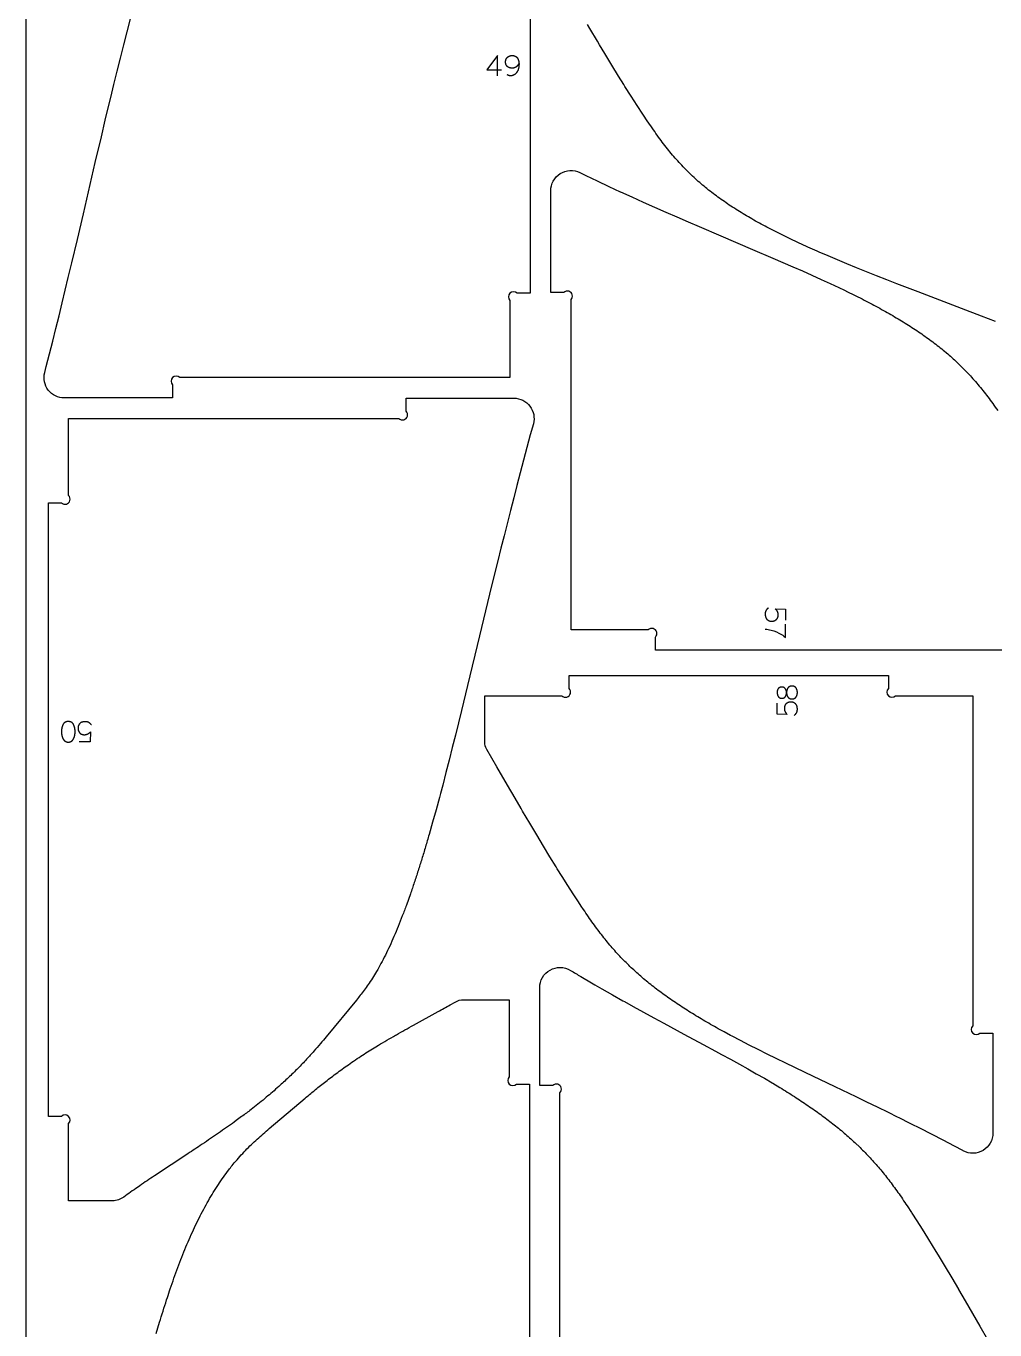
# Model space of a CAD drawing. Header units: millimetres. Extents: x 129 to 4060, y -1224 to 1216.
# Drawn here: x 1484 to 2059, y -114 to 659 of the extents above; entities that cross this region are included whole.
import ezdxf

# ---------------------------------------------------------------- set-up
doc = ezdxf.new("R2010")
doc.units = ezdxf.units.MM
for name, color, linetype, true_color in [('cnc kesim', 7, 'Continuous', 0xff7300), ('Layer 01', 7, 'Continuous', 0x000000), ('çizim', 7, 'Continuous', 0x0500ff)]:
    doc.layers.add(name, color=color, linetype=linetype, true_color=true_color)

msp = doc.modelspace()

# ---------------------------------------------------------------- linework, layer by layer
at = {"layer": 'cnc kesim'}
for points in [[(1783.27, 866.33), (1783.27, 500.85), (1775.52, 500.85, 1), (1771.27, 496.61), (1771.27, 450.85), (1575.52, 450.85, 1), (1571.27, 446.61), (1571.27, 438.85), (1507.12, 438.85, -0.49016), (1495.5, 453.85), (1496.43, 457.45), (1498.34, 464.97), (1500.24, 472.5), (1502.12, 480.03), (1503.99, 487.57), (1505.83, 495.11), (1507.67, 502.66), (1509.48, 510.2), (1511.56, 518.9), (1514.86, 532.84), (1518.41, 547.95), (1525.49, 578.35), (1529.08, 593.7), (1531.38, 603.45), (1532.74, 609.16), (1534.6, 616.93), (1536.49, 624.72), (1538.41, 632.52), (1540.35, 640.32), (1542.32, 648.11), (1544.33, 655.89), (1546.36, 663.62)], [(2059.05, 484.06), (2050.76, 487.28), (2039.03, 491.81), (2013.2, 501.73), (2000.72, 506.55), (1994.6, 508.93), (1988.57, 511.3), (1982.63, 513.65), (1976.78, 516), (1971.04, 518.33), (1965.4, 520.66), (1959.88, 522.98), (1954.49, 525.3), (1953.31, 525.82), (1949.22, 527.63, -0.002668), (1944.08, 529.96, -0.002887), (1939.06, 532.3, -0.003123), (1934.18, 534.66, -0.003379), (1929.41, 537.03, -0.003655), (1924.77, 539.42, -0.003952), (1920.24, 541.84, -0.00427), (1915.84, 544.29, -0.00461), (1911.54, 546.78, -0.00497), (1907.37, 549.31, -0.005349), (1903.31, 551.89, -0.005743), (1899.36, 554.52, -0.006146), (1895.52, 557.2, -0.006549), (1891.79, 559.96, -0.007287), (1888.17, 562.79), (1888.03, 562.9, -0.007027), (1884.65, 565.71, -0.007618), (1881.24, 568.72, -0.007859), (1877.91, 571.83, -0.007995), (1874.68, 575.06, -0.007991), (1871.52, 578.42, -0.007812), (1868.43, 581.93, -0.007419), (1865.39, 585.6, -0.006779), (1862.37, 589.45, -0.005865), (1859.37, 593.51, -0.004661), (1856.33, 597.79, -0.002948), (1853.22, 602.32), (1853.11, 602.49), (1849.99, 607.14), (1846.62, 612.26), (1843.1, 617.69), (1839.43, 623.47), (1838.73, 624.59), (1835.61, 629.6), (1831.61, 636.1), (1827.45, 642.98), (1824.38, 648.11), (1823.12, 650.23), (1818.62, 657.86), (1817.22, 660.25)], [(2071.61, 289.32), (1857.49, 289.32), (1857.49, 297.08, 1), (1853.25, 301.32), (1807.49, 301.32), (1807.49, 497.08, 1), (1803.25, 501.32), (1795.49, 501.32), (1795.49, 561.6, -0.553756), (1812.74, 572.4), (1816.28, 570.68), (1823.08, 567.43), (1829.89, 564.24), (1836.68, 561.09), (1836.81, 561.03), (1843.47, 558), (1850.23, 554.95), (1856.95, 551.96), (1863.64, 549.01), (1870.28, 546.1), (1876.87, 543.24), (1883.41, 540.42), (1896.29, 534.9), (1915.07, 526.89), (1927.15, 521.71), (1933.09, 519.14), (1938.91, 516.61), (1944.62, 514.1), (1950.22, 511.6), (1955.71, 509.12), (1961.08, 506.66), (1966.32, 504.2), (1969.52, 502.67), (1971.42, 501.76, -0.003611), (1976.39, 499.31, -0.0029), (1981.22, 496.87, -0.003126), (1985.91, 494.42, -0.003368), (1990.48, 491.96, -0.003627), (1994.93, 489.48, -0.003903), (1999.25, 486.99, -0.004196), (2003.45, 484.47, -0.004504), (2007.54, 481.93, -0.004827), (2011.52, 479.35, -0.005161), (2015.39, 476.74, -0.005503), (2019.14, 474.07, -0.005847), (2022.8, 471.36, -0.006184), (2026.35, 468.59, -0.006502), (2029.8, 465.75), (2029.98, 465.59, -0.006745), (2033.15, 462.83, -0.007029), (2036.42, 459.84, -0.007201), (2039.6, 456.74, -0.00728), (2042.7, 453.55, -0.007242), (2045.73, 450.23, -0.007058), (2048.71, 446.79, -0.006703), (2051.65, 443.19, -0.00615), (2054.56, 439.44, -0.005378), (2057.47, 435.49, -0.004374), (2060.42, 431.34, -0.003131)], [(1800.94, -168.81), (1800.94, 26.95, 1), (1796.7, 31.19), (1788.94, 31.19), (1788.94, 89.21, -0.270564), (1795.04, 99.67, -0.271262), (1807.15, 99.49), (1807.16, 99.48, 0.003998), (1813.37, 95.76), (1819.6, 92.1), (1821.65, 90.9), (1825.83, 88.49), (1832.05, 84.94), (1838.25, 81.45), (1839.12, 80.97), (1844.41, 78.02), (1850.52, 74.65), (1856.58, 71.34), (1862.57, 68.08), (1874.33, 61.74), (1885.74, 55.59), (1893.16, 51.58), (1896.73, 49.64), (1902.06, 46.73), (1907.28, 43.86), (1912.36, 41.03), (1917.31, 38.23), (1922.12, 35.47), (1926.78, 32.74), (1927.1, 32.54), (1931.29, 30.03, -0.002965), (1935.65, 27.34, -0.003173), (1939.88, 24.66, -0.003392), (1943.97, 22, -0.003622), (1947.93, 19.33, -0.00386), (1951.78, 16.66, -0.004105), (1955.51, 13.98, -0.004356), (1959.13, 11.29, -0.004611), (1962.65, 8.57, -0.004865), (1966.06, 5.83, -0.005114), (1969.39, 3.05, -0.005352), (1972.62, 0.23, -0.009344), (1975.76, -2.63), (1978.82, -5.56, -0.005913), (1981.81, -8.54, -0.006016), (1984.72, -11.6, -0.006055), (1987.58, -14.74, -0.006017), (1990.38, -17.98, -0.005885), (1993.13, -21.32, -0.005643), (1995.85, -24.78, -0.005276), (1998.55, -28.37, -0.004769), (2001.25, -32.12, -0.004107), (2003.97, -36.04, -0.005428), (2006.74, -40.16), (2009.34, -44.12), (2009.59, -44.51), (2012.55, -49.1), (2015.64, -53.97), (2018.86, -59.12), (2022.22, -64.56), (2023.24, -66.23), (2025.72, -70.31), (2029.37, -76.38), (2033.17, -82.78), (2037.12, -89.49), (2037.27, -89.75), (2041.21, -96.52), (2045.45, -103.85), (2049.82, -111.45), (2054.3, -119.28)], [(1561.6, -115.9), (1563.6, -109.17, -0.002331), (1565.65, -102.5, -0.002729), (1567.75, -95.89, -0.003254), (1569.54, -90.48), (1569.91, -89.37, -0.003623), (1572.14, -82.95, -0.004028), (1574.43, -76.65, -0.00446), (1576.79, -70.48, -0.004918), (1579.23, -64.46, -0.005394), (1581.74, -58.61, -0.005882), (1584.32, -52.93, -0.006367), (1586.99, -47.45, -0.006835), (1589.73, -42.16, -0.007265), (1592.55, -37.08, -0.007635), (1595.45, -32.21, -0.007918), (1598.43, -27.53, -0.008348), (1601.49, -23.06, -0.008899), (1604.64, -18.79, -0.009473), (1606.62, -16.25), (1607.87, -14.72, -0.010047), (1611.18, -10.87, -0.009617), (1614.56, -7.24, -0.008802), (1618, -3.8, -0.006964), (1621.49, -0.52, -0.004854), (1625.04, 2.65, -0.00402), (1628.65, 5.78), (1649.83, 23.68, -0.002791), (1655.25, 28.15, -0.004358), (1661.27, 32.97, -0.006725), (1667.98, 38.11), (1668.31, 38.36, -0.007678), (1675.5, 43.55, -0.008579), (1683.94, 49.23, -0.007978), (1691.83, 54.19), (1693.3, 55.08, -0.006195), (1703.46, 61.03), (1703.97, 61.32, -0.003187), (1714.15, 67), (1728.71, 75, 0.004363), (1735.79, 78.96), (1738.82, 80.69, -0.135048), (1743.84, 82.07), (1770.89, 82.07), (1770.89, 36.31, 1), (1775.13, 32.07), (1782.89, 32.07), (1782.89, -315.88)]]:
    msp.add_lwpolyline(points, format="xyb", dxfattribs=at)
for points in [[(1773.58, 438.67, -0.233888), (1783.12, 433.95, -0.233177), (1785.15, 423.5), (1783.34, 416.86), (1781.33, 409.39), (1779.37, 402.01), (1779.34, 401.92), (1777.37, 394.45), (1775.43, 386.98), (1773.5, 379.51), (1771.58, 372.04), (1769.39, 363.41), (1767.81, 357.12), (1765.94, 349.67), (1764.09, 342.22), (1760.42, 327.35), (1756.8, 312.52), (1753.21, 297.73), (1746.1, 268.28), (1742.54, 253.59), (1740.74, 246.23), (1738.92, 238.87), (1737.09, 231.5), (1735.23, 224.12), (1733.34, 216.73), (1731.42, 209.35), (1730.07, 204.23), (1729.46, 201.96), (1727.47, 194.6), (1725.43, 187.26), (1723.35, 179.96, -0.002105), (1721.23, 172.72, -0.002374), (1719.06, 165.57, -0.002677), (1716.84, 158.51, -0.003019), (1714.58, 151.58, -0.005434), (1712.26, 144.8), (1709.9, 138.19, -0.004145), (1707.49, 131.77, -0.004592), (1705.04, 125.56, -0.00525), (1702.54, 119.59, -0.00612), (1700, 113.87, -0.007258), (1697.42, 108.48, -0.008293), (1694.83, 103.47, -0.009312), (1692.26, 98.88, -0.009601), (1689.72, 94.75, -0.009599), (1687.26, 91.04, -0.008541), (1684.87, 87.73, -0.006564), (1682.56, 84.71, -0.006487), (1680.3, 81.9), (1662.44, 60.16, -0.003383), (1659, 56.06, -0.005067), (1655.13, 51.6, -0.006266), (1650.72, 46.74, -0.007315), (1645.66, 41.46, -0.00813), (1639.87, 35.79, -0.008508), (1634.36, 30.71), (1633.28, 29.75, -0.008635), (1625.91, 23.44, -0.008002), (1617.79, 16.96, -0.00711), (1612.25, 12.77), (1609.04, 10.4, -0.005771), (1599.78, 3.83, -0.0042), (1590.17, -2.71), (1588.74, -3.66, -0.001664), (1580.37, -9.2), (1560.53, -22.3, 0.00459), (1551.85, -28.21), (1550.47, -29.17, 0.004606), (1542.38, -34.92, -0.1611), (1535.72, -37.12), (1509.68, -37.12), (1509.68, 8.64, 1), (1505.44, 12.88), (1497.68, 12.88), (1497.68, 376.67), (1505.44, 376.67, 1), (1509.68, 380.92), (1509.68, 426.67), (1705.44, 426.67, 1), (1709.68, 430.92), (1709.68, 438.67)], [(2045.61, 66.54, 1), (2049.86, 62.3), (2057.61, 62.3), (2057.61, 3.05, -0.567946), (2039.91, -7.52), (2039.66, -7.39), (2034.73, -4.74), (2028.18, -1.28), (2021.62, 2.13), (2020.72, 2.59), (2015.07, 5.48), (2008.55, 8.77), (2002.05, 12.01), (2001.01, 12.53), (1995.59, 15.2), (1989.18, 18.34), (1982.83, 21.42), (1976.53, 24.46), (1964.16, 30.39), (1946.22, 38.96), (1940.08, 41.91), (1934.74, 44.49), (1929.16, 47.21), (1923.69, 49.89), (1918.34, 52.55), (1913.12, 55.19), (1908.03, 57.8), (1903.08, 60.39), (1902.03, 60.95), (1898.28, 62.97, -0.002867), (1893.62, 65.54, -0.003079), (1889.1, 68.1, -0.003305), (1884.72, 70.66, -0.003545), (1880.46, 73.22, -0.003798), (1876.33, 75.8, -0.004063), (1872.31, 78.38, -0.004341), (1868.41, 80.99, -0.004627), (1864.62, 83.63, -0.004921), (1860.94, 86.29, -0.005216), (1857.36, 88.99, -0.005508), (1853.88, 91.74, -0.005789), (1850.5, 94.53, -0.007479), (1847.21, 97.39), (1846.49, 98.03, -0.004893), (1844.01, 100.3, -0.006464), (1840.89, 103.3, -0.006589), (1837.85, 106.37, -0.006635), (1834.87, 109.54, -0.006585), (1831.96, 112.82, -0.006416), (1829.09, 116.21, -0.006109), (1826.26, 119.74, -0.005644), (1823.45, 123.42, -0.005004), (1820.64, 127.27, -0.004174), (1817.8, 131.3, -0.004053), (1814.9, 135.56), (1813.53, 137.62), (1811.91, 140.05), (1808.79, 144.81), (1805.54, 149.86), (1802.16, 155.19), (1799.32, 159.73), (1798.63, 160.84), (1794.95, 166.8), (1791.12, 173.1), (1787.14, 179.72), (1783, 186.67), (1778.72, 193.94), (1777.88, 195.38), (1774.3, 201.5), (1769.76, 209.33), (1763.52, 220.13), (1757.57, 230.47, -0.135924), (1756.33, 234.93), (1756.33, 262.3), (1802.09, 262.3, 1), (1806.33, 266.54), (1806.33, 274.3), (1995.61, 274.3), (1995.61, 266.54, 1), (1999.86, 262.3), (2045.61, 262.3)]]:
    msp.add_lwpolyline(points, format="xyb", close=True, dxfattribs=at)
at = {"layer": 'Layer 01'}
msp.add_lwpolyline([(1484.46, 1215.6), (2704.46, 1215.6), (2704.46, -1224.4), (1484.46, -1224.4)], close=True, dxfattribs=at)
at = {"layer": 'çizim'}
msp.add_line((1757.53, 633.25), (1766.24, 633.25), dxfattribs=at)
for points in [[(1763.92, 629.79), (1763.94, 641.81), (1757.53, 633.25)], [(1768.69, 638.04), (1768.69, 638.15), (1768.69, 638.25), (1768.7, 638.36), (1768.71, 638.46), (1768.72, 638.56), (1768.73, 638.66), (1768.74, 638.76), (1768.76, 638.86), (1768.78, 638.95), (1768.8, 639.05), (1768.82, 639.14), (1768.85, 639.23), (1768.87, 639.33), (1768.9, 639.41), (1768.93, 639.5), (1768.97, 639.59), (1769, 639.67), (1769.04, 639.76), (1769.08, 639.84), (1769.12, 639.92), (1769.17, 640), (1769.21, 640.08), (1769.26, 640.15), (1769.31, 640.23), (1769.36, 640.3), (1769.42, 640.38), (1769.48, 640.45), (1769.54, 640.52), (1769.6, 640.58), (1769.66, 640.65), (1769.73, 640.72), (1769.8, 640.78), (1769.87, 640.84), (1769.94, 640.9), (1770.01, 640.96), (1770.08, 641.02), (1770.16, 641.07), (1770.23, 641.12), (1770.31, 641.17), (1770.39, 641.22), (1770.46, 641.27), (1770.54, 641.31), (1770.63, 641.36), (1770.71, 641.4), (1770.79, 641.44), (1770.88, 641.47), (1770.96, 641.51), (1771.05, 641.54), (1771.14, 641.57), (1771.23, 641.6), (1771.32, 641.62), (1771.41, 641.65), (1771.5, 641.67), (1771.6, 641.69), (1771.69, 641.71), (1771.79, 641.73), (1771.88, 641.74), (1771.98, 641.76), (1772.08, 641.77), (1772.18, 641.78), (1772.29, 641.78), (1772.39, 641.79), (1772.49, 641.79), (1772.6, 641.79), (1772.73, 641.79), (1772.87, 641.79), (1773, 641.78), (1773.13, 641.77), (1773.25, 641.75), (1773.38, 641.74), (1773.5, 641.72), (1773.62, 641.7), (1773.73, 641.67), (1773.85, 641.64), (1773.96, 641.61), (1774.07, 641.58), (1774.17, 641.54), (1774.28, 641.5), (1774.38, 641.45), (1774.48, 641.41), (1774.53, 641.38), (1774.57, 641.36), (1774.62, 641.33), (1774.67, 641.31), (1774.71, 641.28), (1774.76, 641.25), (1774.81, 641.22), (1774.85, 641.19), (1774.89, 641.16), (1774.94, 641.13), (1774.98, 641.1), (1775.02, 641.07), (1775.06, 641.03), (1775.1, 641), (1775.14, 640.96), (1775.18, 640.93), (1775.22, 640.89), (1775.26, 640.86), (1775.3, 640.82), (1775.33, 640.78), (1775.37, 640.74), (1775.4, 640.7), (1775.44, 640.66), (1775.47, 640.62), (1775.54, 640.53), (1775.61, 640.44), (1775.67, 640.35), (1775.73, 640.26), (1775.78, 640.16), (1775.84, 640.06), (1775.89, 639.97), (1775.95, 639.87), (1776, 639.77), (1776.04, 639.67), (1776.09, 639.57), (1776.14, 639.46), (1776.18, 639.36), (1776.22, 639.26), (1776.26, 639.15), (1776.3, 639.05), (1776.33, 638.94), (1776.37, 638.83), (1776.4, 638.73), (1776.43, 638.62), (1776.48, 638.4), (1776.53, 638.18), (1776.57, 637.95), (1776.6, 637.72), (1776.63, 637.49), (1776.65, 637.25), (1776.66, 637.01), (1776.66, 636.77), (1776.66, 636.51), (1776.65, 636.25), (1776.63, 635.97), (1776.6, 635.68), (1776.57, 635.39), (1776.54, 635.13), (1776.5, 634.88), (1776.46, 634.66), (1776.41, 634.41), (1776.36, 634.16), (1776.29, 633.92), (1776.23, 633.69), (1776.15, 633.45), (1776.11, 633.34), (1776.07, 633.23), (1776.02, 633.12), (1775.98, 633.01), (1775.93, 632.9), (1775.88, 632.79), (1775.83, 632.68), (1775.77, 632.57), (1775.72, 632.47), (1775.66, 632.37), (1775.6, 632.26), (1775.54, 632.16), (1775.48, 632.06), (1775.41, 631.96), (1775.34, 631.87), (1775.28, 631.77), (1775.21, 631.67), (1775.13, 631.58), (1775.06, 631.49), (1774.98, 631.39), (1774.91, 631.3), (1774.83, 631.21), (1774.75, 631.13), (1774.66, 631.04), (1774.58, 630.96), (1774.5, 630.88), (1774.41, 630.8), (1774.32, 630.73), (1774.23, 630.66), (1774.14, 630.59), (1774.05, 630.53), (1773.96, 630.46), (1773.87, 630.4), (1773.77, 630.35), (1773.68, 630.29), (1773.58, 630.24), (1773.48, 630.19), (1773.38, 630.15), (1773.28, 630.1), (1773.18, 630.06), (1773.08, 630.03), (1772.97, 629.99), (1772.87, 629.96), (1772.76, 629.93), (1772.65, 629.9), (1772.54, 629.88), (1772.43, 629.86), (1772.32, 629.84), (1772.21, 629.83), (1772.09, 629.81), (1771.98, 629.8), (1771.86, 629.8), (1771.74, 629.79), (1771.62, 629.79), (1771.48, 629.79), (1771.34, 629.8), (1771.27, 629.81), (1771.21, 629.81), (1771.14, 629.82), (1771.07, 629.83), (1771.01, 629.84), (1770.94, 629.85), (1770.88, 629.86), (1770.81, 629.88), (1770.75, 629.89), (1770.68, 629.91), (1770.62, 629.92), (1770.56, 629.94), (1770.5, 629.96), (1770.44, 629.98), (1770.37, 630), (1770.31, 630.03), (1770.25, 630.05), (1770.2, 630.08), (1770.14, 630.1), (1770.08, 630.13), (1770.02, 630.16), (1769.96, 630.19), (1769.91, 630.22), (1769.85, 630.25), (1769.8, 630.28), (1769.74, 630.32), (1769.69, 630.35), (1769.63, 630.39)], [(1924.51, 314.37), (1924.39, 314.29), (1924.28, 314.2), (1924.17, 314.11), (1924.06, 314.02), (1923.96, 313.93), (1923.86, 313.84), (1923.77, 313.75), (1923.67, 313.65), (1923.59, 313.55), (1923.5, 313.45), (1923.42, 313.35), (1923.35, 313.25), (1923.27, 313.14), (1923.21, 313.03), (1923.14, 312.92), (1923.08, 312.81), (1923.02, 312.7), (1922.97, 312.59), (1922.92, 312.47), (1922.87, 312.35), (1922.83, 312.23), (1922.79, 312.11), (1922.75, 311.98), (1922.72, 311.86), (1922.69, 311.73), (1922.67, 311.6), (1922.65, 311.47), (1922.63, 311.34), (1922.62, 311.2), (1922.61, 311.07), (1922.61, 310.93), (1922.6, 310.79), (1922.61, 310.62), (1922.61, 310.46), (1922.62, 310.3), (1922.63, 310.14), (1922.64, 309.98), (1922.66, 309.83), (1922.68, 309.68), (1922.71, 309.53), (1922.74, 309.39), (1922.77, 309.25), (1922.8, 309.11), (1922.84, 308.97), (1922.88, 308.83), (1922.93, 308.7), (1922.97, 308.57), (1923.02, 308.45), (1923.05, 308.38), (1923.08, 308.32), (1923.11, 308.26), (1923.14, 308.2), (1923.18, 308.14), (1923.21, 308.08), (1923.25, 308.03), (1923.29, 307.97), (1923.33, 307.91), (1923.37, 307.86), (1923.41, 307.8), (1923.46, 307.75), (1923.51, 307.7), (1923.56, 307.64), (1923.61, 307.59), (1923.66, 307.54), (1923.71, 307.49), (1923.77, 307.44), (1923.83, 307.39), (1923.89, 307.34), (1923.95, 307.3), (1924.01, 307.25), (1924.07, 307.2), (1924.14, 307.16), (1924.21, 307.12), (1924.28, 307.07), (1924.35, 307.03), (1924.42, 306.99), (1924.57, 306.91), (1924.73, 306.83), (1924.83, 306.78), (1924.93, 306.74), (1925.02, 306.7), (1925.12, 306.66), (1925.22, 306.63), (1925.32, 306.6), (1925.41, 306.57), (1925.51, 306.54), (1925.61, 306.52), (1925.7, 306.5), (1925.8, 306.49), (1925.89, 306.47), (1925.99, 306.46), (1926.08, 306.46), (1926.18, 306.45), (1926.27, 306.45), (1926.38, 306.45), (1926.48, 306.45), (1926.59, 306.46), (1926.69, 306.46), (1926.79, 306.47), (1926.9, 306.48), (1927, 306.5), (1927.1, 306.51), (1927.19, 306.53), (1927.29, 306.54), (1927.39, 306.56), (1927.48, 306.58), (1927.57, 306.61), (1927.67, 306.63), (1927.76, 306.66), (1927.85, 306.69), (1927.94, 306.72), (1928.03, 306.75), (1928.11, 306.79), (1928.2, 306.82), (1928.29, 306.86), (1928.37, 306.9), (1928.45, 306.95), (1928.54, 306.99), (1928.62, 307.04), (1928.7, 307.08), (1928.77, 307.13), (1928.85, 307.18), (1928.93, 307.24), (1929, 307.29), (1929.08, 307.35), (1929.15, 307.41), (1929.22, 307.47), (1929.29, 307.53), (1929.36, 307.6), (1929.43, 307.66), (1929.49, 307.73), (1929.55, 307.8), (1929.61, 307.87), (1929.66, 307.94), (1929.72, 308.02), (1929.77, 308.09), (1929.82, 308.17), (1929.86, 308.25), (1929.91, 308.33), (1929.95, 308.41), (1929.99, 308.5), (1930.03, 308.58), (1930.06, 308.67), (1930.1, 308.76), (1930.13, 308.85), (1930.15, 308.94), (1930.18, 309.04), (1930.2, 309.13), (1930.23, 309.23), (1930.25, 309.33), (1930.26, 309.43), (1930.28, 309.54), (1930.29, 309.64), (1930.3, 309.75), (1930.31, 309.85), (1930.31, 309.96), (1930.32, 310.07), (1930.32, 310.19), (1930.32, 310.33), (1930.31, 310.47), (1930.3, 310.6), (1930.29, 310.74), (1930.27, 310.87), (1930.25, 311), (1930.23, 311.13), (1930.2, 311.25), (1930.17, 311.38), (1930.14, 311.5), (1930.1, 311.62), (1930.06, 311.74), (1930.02, 311.86), (1929.97, 311.97), (1929.92, 312.08), (1929.86, 312.19), (1929.81, 312.3), (1929.74, 312.41), (1929.68, 312.52), (1929.61, 312.63), (1929.54, 312.73), (1929.47, 312.84), (1929.4, 312.95), (1929.32, 313.05), (1929.24, 313.16), (1929.15, 313.27), (1929.07, 313.37), (1928.98, 313.47), (1928.79, 313.68), (1928.59, 313.89), (1934.6, 313.6), (1934.6, 307.12)], [(1939.76, 250.63), (1939.88, 250.72), (1939.99, 250.8), (1940.1, 250.89), (1940.21, 250.98), (1940.31, 251.07), (1940.41, 251.16), (1940.5, 251.26), (1940.59, 251.35), (1940.68, 251.45), (1940.77, 251.55), (1940.85, 251.65), (1940.92, 251.76), (1940.99, 251.86), (1941.06, 251.97), (1941.13, 252.08), (1941.19, 252.19), (1941.25, 252.3), (1941.3, 252.42), (1941.35, 252.53), (1941.4, 252.65), (1941.44, 252.77), (1941.48, 252.89), (1941.51, 253.02), (1941.55, 253.14), (1941.57, 253.27), (1941.6, 253.4), (1941.62, 253.53), (1941.64, 253.66), (1941.65, 253.8), (1941.66, 253.94), (1941.66, 254.08), (1941.67, 254.22), (1941.66, 254.38), (1941.66, 254.54), (1941.65, 254.71), (1941.64, 254.86), (1941.62, 255.02), (1941.61, 255.17), (1941.58, 255.32), (1941.56, 255.47), (1941.53, 255.61), (1941.5, 255.76), (1941.47, 255.9), (1941.43, 256.03), (1941.39, 256.17), (1941.34, 256.3), (1941.3, 256.43), (1941.25, 256.56), (1941.22, 256.62), (1941.19, 256.68), (1941.16, 256.74), (1941.13, 256.8), (1941.09, 256.86), (1941.06, 256.92), (1941.02, 256.98), (1940.98, 257.03), (1940.94, 257.09), (1940.9, 257.15), (1940.85, 257.2), (1940.81, 257.25), (1940.76, 257.31), (1940.71, 257.36), (1940.66, 257.41), (1940.61, 257.46), (1940.55, 257.51), (1940.5, 257.56), (1940.44, 257.61), (1940.38, 257.66), (1940.32, 257.71), (1940.26, 257.75), (1940.19, 257.8), (1940.13, 257.84), (1940.06, 257.89), (1939.99, 257.93), (1939.92, 257.97), (1939.85, 258.02), (1939.7, 258.1), (1939.54, 258.18), (1939.44, 258.22), (1939.34, 258.26), (1939.24, 258.3), (1939.15, 258.34), (1939.05, 258.37), (1938.95, 258.41), (1938.86, 258.43), (1938.76, 258.46), (1938.66, 258.48), (1938.57, 258.5), (1938.47, 258.52), (1938.38, 258.53), (1938.28, 258.54), (1938.19, 258.55), (1938.09, 258.55), (1938, 258.55), (1937.89, 258.55), (1937.78, 258.55), (1937.68, 258.54), (1937.58, 258.54), (1937.47, 258.53), (1937.37, 258.52), (1937.27, 258.51), (1937.17, 258.49), (1937.08, 258.48), (1936.98, 258.46), (1936.88, 258.44), (1936.79, 258.42), (1936.69, 258.39), (1936.6, 258.37), (1936.51, 258.34), (1936.42, 258.31), (1936.33, 258.28), (1936.24, 258.25), (1936.15, 258.21), (1936.07, 258.18), (1935.98, 258.14), (1935.9, 258.1), (1935.82, 258.06), (1935.73, 258.01), (1935.65, 257.97), (1935.57, 257.92), (1935.49, 257.87), (1935.42, 257.82), (1935.34, 257.76), (1935.26, 257.71), (1935.19, 257.65), (1935.12, 257.59), (1935.04, 257.53), (1934.98, 257.47), (1934.91, 257.41), (1934.84, 257.34), (1934.78, 257.27), (1934.72, 257.2), (1934.66, 257.13), (1934.61, 257.06), (1934.55, 256.99), (1934.5, 256.91), (1934.45, 256.83), (1934.41, 256.75), (1934.36, 256.67), (1934.32, 256.59), (1934.28, 256.5), (1934.24, 256.42), (1934.21, 256.33), (1934.17, 256.24), (1934.14, 256.15), (1934.11, 256.06), (1934.09, 255.96), (1934.06, 255.87), (1934.04, 255.77), (1934.02, 255.67), (1934.01, 255.57), (1933.99, 255.47), (1933.98, 255.36), (1933.97, 255.26), (1933.96, 255.15), (1933.96, 255.04), (1933.95, 254.93), (1933.95, 254.82), (1933.95, 254.68), (1933.96, 254.54), (1933.97, 254.4), (1933.98, 254.27), (1934, 254.13), (1934.01, 254), (1934.04, 253.88), (1934.06, 253.75), (1934.09, 253.62), (1934.13, 253.5), (1934.17, 253.38), (1934.21, 253.26), (1934.25, 253.15), (1934.3, 253.03), (1934.35, 252.92), (1934.41, 252.81), (1934.46, 252.7), (1934.52, 252.59), (1934.59, 252.48), (1934.66, 252.38), (1934.73, 252.27), (1934.8, 252.16), (1934.87, 252.06), (1934.95, 251.95), (1935.03, 251.84), (1935.12, 251.74), (1935.2, 251.63), (1935.29, 251.53), (1935.48, 251.32), (1935.68, 251.11), (1929.67, 251.4), (1929.67, 257.88)], [(1523.16, 244.99), (1523.08, 245.11), (1522.99, 245.22), (1522.9, 245.33), (1522.81, 245.44), (1522.72, 245.54), (1522.63, 245.64), (1522.54, 245.73), (1522.44, 245.83), (1522.34, 245.91), (1522.24, 246), (1522.14, 246.08), (1522.04, 246.15), (1521.93, 246.23), (1521.82, 246.29), (1521.71, 246.36), (1521.6, 246.42), (1521.49, 246.48), (1521.38, 246.53), (1521.26, 246.58), (1521.14, 246.63), (1521.02, 246.67), (1520.9, 246.71), (1520.77, 246.75), (1520.65, 246.78), (1520.52, 246.8), (1520.39, 246.83), (1520.26, 246.85), (1520.13, 246.87), (1519.99, 246.88), (1519.86, 246.89), (1519.72, 246.89), (1519.58, 246.9), (1519.41, 246.89), (1519.25, 246.89), (1519.09, 246.88), (1518.93, 246.87), (1518.77, 246.85), (1518.62, 246.84), (1518.47, 246.82), (1518.32, 246.79), (1518.18, 246.76), (1518.04, 246.73), (1517.9, 246.7), (1517.76, 246.66), (1517.62, 246.62), (1517.49, 246.57), (1517.36, 246.53), (1517.24, 246.48), (1517.17, 246.45), (1517.11, 246.42), (1517.05, 246.39), (1516.99, 246.36), (1516.93, 246.32), (1516.87, 246.29), (1516.82, 246.25), (1516.76, 246.21), (1516.7, 246.17), (1516.65, 246.13), (1516.59, 246.08), (1516.54, 246.04), (1516.49, 245.99), (1516.43, 245.94), (1516.38, 245.89), (1516.33, 245.84), (1516.28, 245.79), (1516.23, 245.73), (1516.18, 245.67), (1516.13, 245.61), (1516.09, 245.55), (1516.04, 245.49), (1515.99, 245.42), (1515.95, 245.36), (1515.91, 245.29), (1515.86, 245.22), (1515.82, 245.15), (1515.78, 245.08), (1515.7, 244.93), (1515.62, 244.77), (1515.57, 244.67), (1515.53, 244.57), (1515.49, 244.48), (1515.45, 244.38), (1515.42, 244.28), (1515.39, 244.18), (1515.36, 244.09), (1515.33, 243.99), (1515.31, 243.89), (1515.29, 243.8), (1515.28, 243.7), (1515.26, 243.61), (1515.25, 243.51), (1515.25, 243.42), (1515.24, 243.32), (1515.24, 243.23), (1515.24, 243.12), (1515.24, 243.02), (1515.25, 242.91), (1515.25, 242.81), (1515.26, 242.71), (1515.27, 242.6), (1515.29, 242.5), (1515.3, 242.4), (1515.32, 242.31), (1515.33, 242.21), (1515.35, 242.11), (1515.37, 242.02), (1515.4, 241.93), (1515.42, 241.83), (1515.45, 241.74), (1515.48, 241.65), (1515.51, 241.56), (1515.54, 241.47), (1515.58, 241.39), (1515.61, 241.3), (1515.65, 241.21), (1515.69, 241.13), (1515.74, 241.05), (1515.78, 240.96), (1515.83, 240.88), (1515.87, 240.8), (1515.92, 240.73), (1515.97, 240.65), (1516.03, 240.57), (1516.08, 240.5), (1516.14, 240.42), (1516.2, 240.35), (1516.26, 240.28), (1516.32, 240.21), (1516.39, 240.14), (1516.45, 240.07), (1516.52, 240.01), (1516.59, 239.95), (1516.66, 239.89), (1516.73, 239.84), (1516.81, 239.78), (1516.88, 239.73), (1516.96, 239.68), (1517.04, 239.64), (1517.12, 239.59), (1517.2, 239.55), (1517.29, 239.51), (1517.37, 239.47), (1517.46, 239.44), (1517.55, 239.4), (1517.64, 239.37), (1517.73, 239.35), (1517.83, 239.32), (1517.92, 239.3), (1518.02, 239.27), (1518.12, 239.25), (1518.22, 239.24), (1518.33, 239.22), (1518.43, 239.21), (1518.54, 239.2), (1518.64, 239.19), (1518.75, 239.19), (1518.86, 239.18), (1518.98, 239.18), (1519.12, 239.18), (1519.26, 239.19), (1519.39, 239.2), (1519.53, 239.21), (1519.66, 239.23), (1519.79, 239.25), (1519.92, 239.27), (1520.04, 239.3), (1520.17, 239.33), (1520.29, 239.36), (1520.41, 239.4), (1520.53, 239.44), (1520.65, 239.48), (1520.76, 239.53), (1520.87, 239.58), (1520.98, 239.64), (1521.09, 239.69), (1521.2, 239.76), (1521.31, 239.82), (1521.42, 239.89), (1521.52, 239.96), (1521.63, 240.03), (1521.74, 240.1), (1521.84, 240.18), (1521.95, 240.26), (1522.06, 240.35), (1522.16, 240.43), (1522.26, 240.52), (1522.47, 240.71), (1522.68, 240.91), (1522.39, 234.9), (1515.91, 234.9)]]:
    msp.add_lwpolyline(points, dxfattribs=at)
msp.add_lwpolyline([(1922.6, 301.84, -0.024846), (1926.07, 301.22), (1927.66, 300.72), (1929.32, 300.09), (1930.63, 299.47, -0.047754), (1933.68, 297.6), (1934.6, 296.9), (1934.6, 304.74)], format="xyb", dxfattribs=at)
for points, knots in [([(1776.64, 637.33), (1776.22, 636.2), (1775.2, 635.27), (1774.19, 634.33), (1772.6, 634.33), (1770.88, 634.33), (1769.79, 635.3), (1768.69, 636.27), (1768.69, 638.04)], [0, 0, 0, 1, 1, 2, 2, 3, 3, 4, 4, 4]), ([(1929.67, 264.23), (1929.67, 265.56), (1930.33, 266.49), (1931, 267.42), (1932.37, 267.42), (1933.83, 267.42), (1934.53, 266.39), (1935.24, 265.36), (1935.24, 264.07), (1935.24, 262.84), (1934.59, 261.8), (1933.93, 260.76), (1932.48, 260.76), (1931.02, 260.76), (1930.34, 261.82), (1929.67, 262.87), (1929.67, 264.23)], [0, 0, 0, 1, 1, 2, 2, 3, 3, 4, 4, 5, 5, 6, 6, 7, 7, 8, 8, 8]), ([(1935.27, 264.18), (1935.27, 265.91), (1936.15, 266.96), (1937.04, 268.02), (1938.48, 268.02), (1939.93, 268.02), (1940.8, 266.96), (1941.67, 265.91), (1941.67, 264.18), (1941.67, 262.46), (1940.8, 261.41), (1939.93, 260.35), (1938.48, 260.35), (1937.04, 260.35), (1936.15, 261.41), (1935.27, 262.46), (1935.27, 264.18)], [0, 0, 0, 1, 1, 2, 2, 3, 3, 4, 4, 5, 5, 6, 6, 7, 7, 8, 8, 8]), ([(1509.5, 234.79), (1508.3, 234.79), (1507.51, 235.4), (1506.72, 236.01), (1506.26, 236.94), (1505.79, 237.88), (1505.61, 238.98), (1505.43, 240.07), (1505.43, 241.05), (1505.43, 243.02), (1506.28, 245.01), (1507.13, 247), (1509.5, 247), (1511.85, 247), (1512.69, 244.99), (1513.53, 242.99), (1513.53, 241.03), (1513.53, 240.06), (1513.35, 238.96), (1513.17, 237.86), (1512.7, 236.94), (1512.24, 236.01), (1511.46, 235.4), (1510.68, 234.79), (1509.5, 234.79)], [0, 0, 0, 1, 1, 2, 2, 3, 3, 4, 4, 5, 5, 6, 6, 7, 7, 8, 8, 9, 9, 10, 10, 11, 11, 12, 12, 12])]:
    msp.add_open_spline(points, degree=2, knots=knots, dxfattribs=at)

doc.saveas('drawing.dxf')
